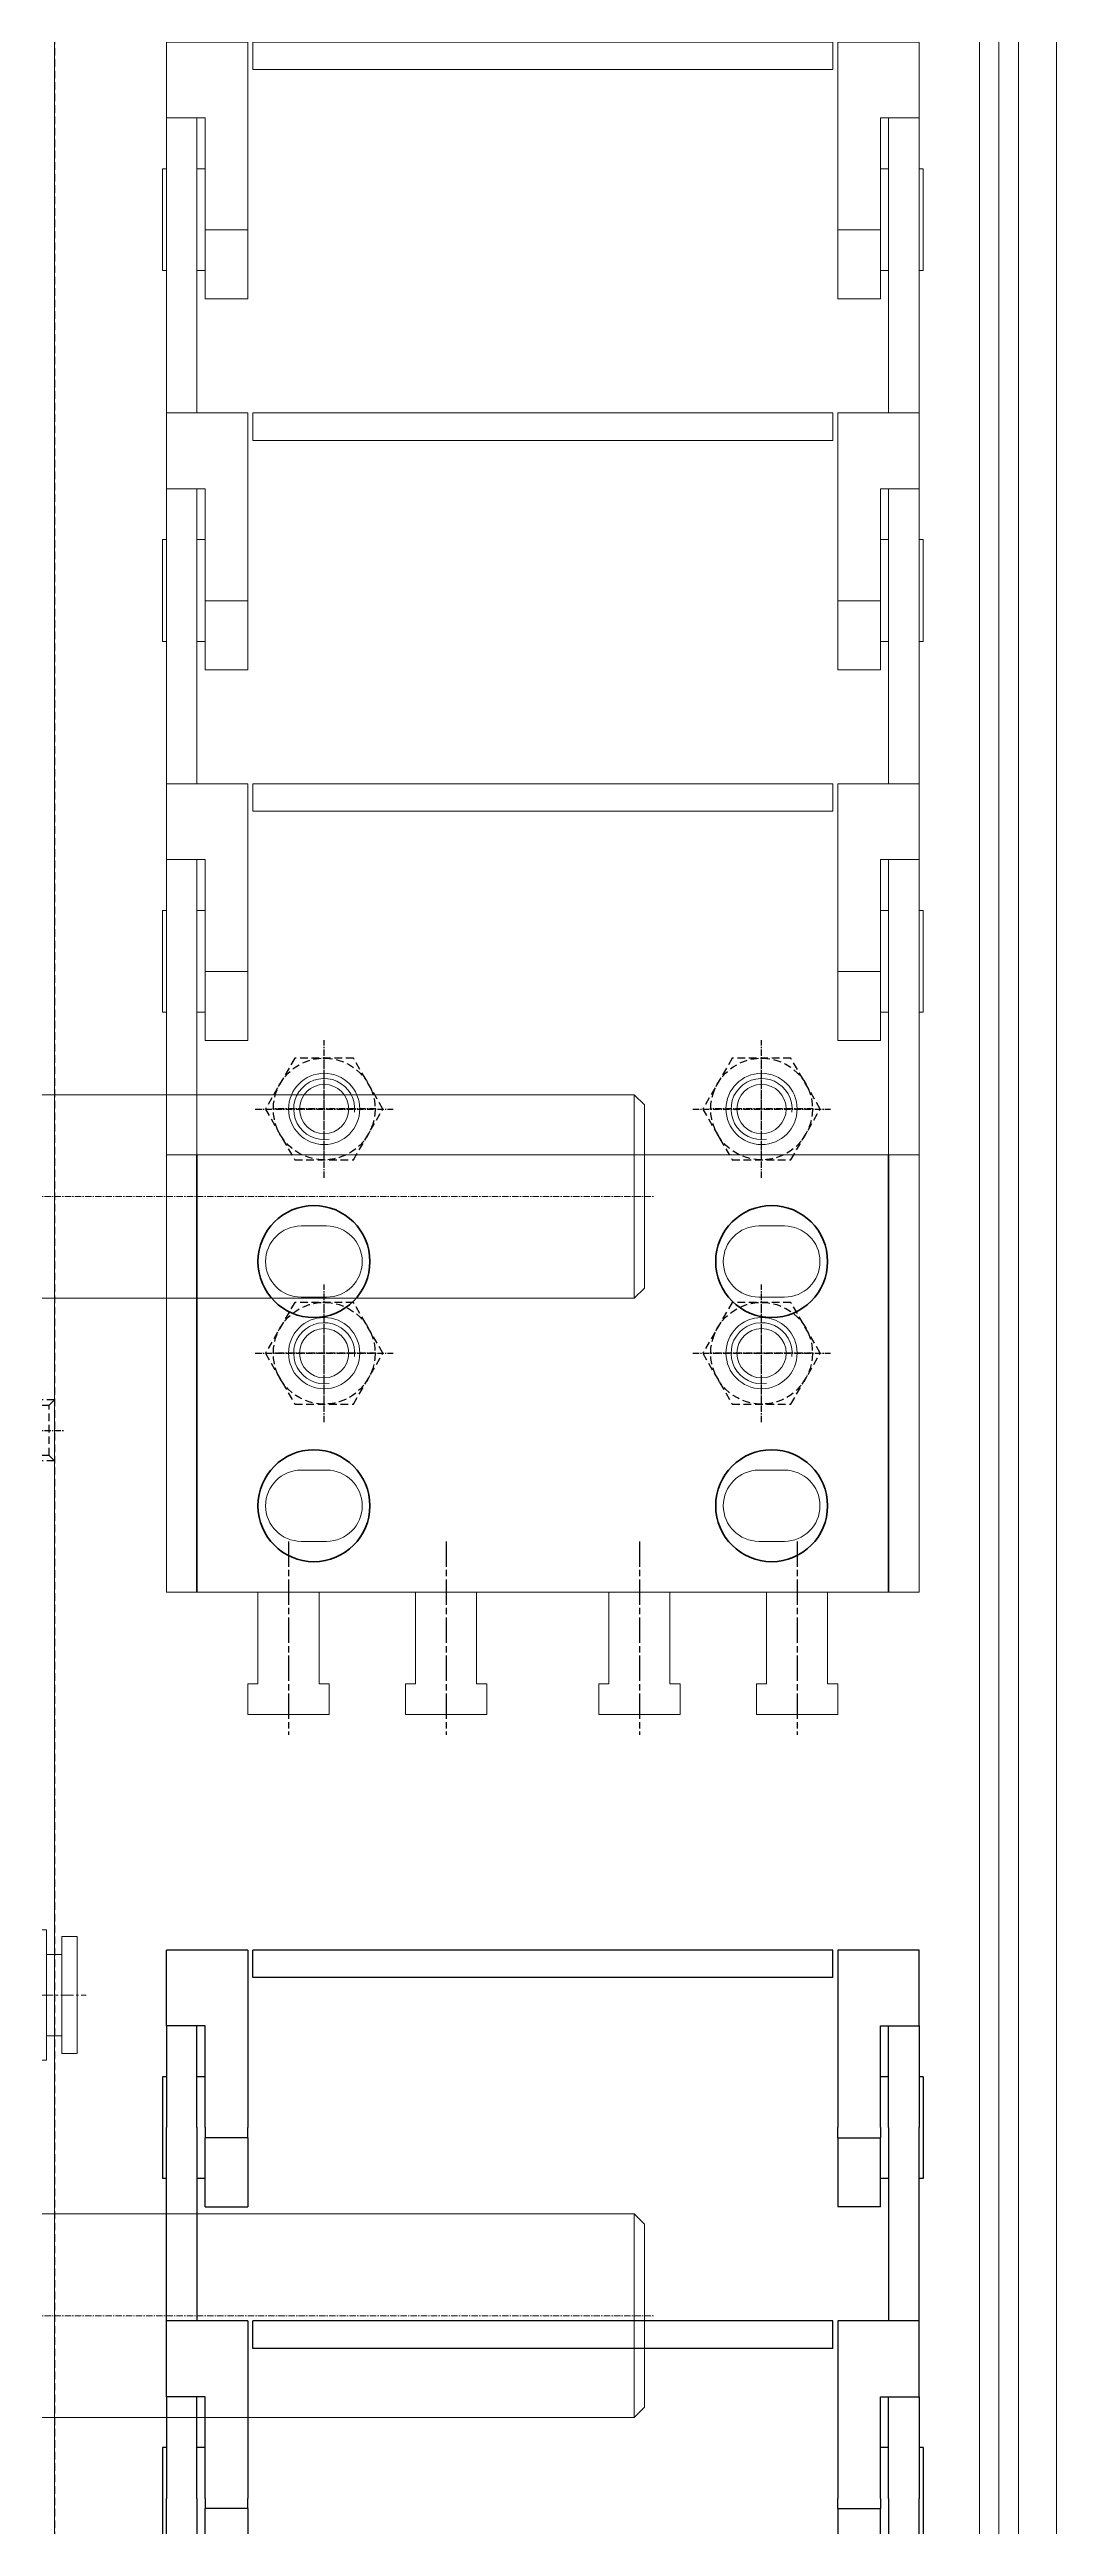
# Model space of a CAD drawing. Header units: millimetres. Extents: x -32759 to 129432, y 390 to 54305.
# Drawn here: x 12453.4 to 12552.4, y 25251.2 to 25494.6 of the extents above; entities that cross this region are included whole.
import ezdxf
from ezdxf.enums import TextEntityAlignment as Align

# ---------------------------------------------------------------- set-up
doc = ezdxf.new("R2010")
doc.units = ezdxf.units.MM
for name, pattern in [('CENTER', [2, 1.25, -0.25, 0.25, -0.25]), ('CHAIN', [0.3543, 0.2362, -0.0295, 0.0591, -0.0295]), ('HIDDEN', [0.375, 0.25, -0.125])]:
    doc.linetypes.add(name, pattern=pattern)
for name, color, linetype in [('01-CENTER', 1, 'CENTER'), ('CL', 1, 'CENTER'), ('HL', 2, 'HIDDEN')]:
    doc.layers.add(name, color=color, linetype=linetype)
doc.layers.add('1111111', color=1, linetype='Continuous', lineweight=25)
doc.layers.add('_BODY', color=7, linetype='Continuous', lineweight=13)
doc.styles.get("Standard").update_dxf_attribs({"font": 'arial.ttf'})

# ---------------------------------------------------------------- blocks, each defined once
blk = doc.blocks.new('R6WRWT')
at = {"ltscale": 0.5}
blk.add_line((208028.26, 17762.34), (205958.26, 17762.34), dxfattribs=at)
blk = doc.blocks.new('574534')
blk.add_blockref('R6WRWT', (-13044.44, 1542.12))
blk = doc.blocks.new('54YR2R2')
at = {"ltscale": 0.5}
blk.add_line((205405.8, 16314.44), (203985.8, 16314.44), dxfattribs=at)
blk = doc.blocks.new('R6UERE')
at = {"layer": 'HL', "ltscale": 3}
blk.add_line((205405.8, 14654.93), (203985.8, 14654.93), dxfattribs=at)
blk = doc.blocks.new('yiwerw')
at = {"layer": 'CL', "ltscale": 0.5}
blk.add_line((240924.09, 36676.37), (240914.09, 36676.37), dxfattribs=at)
at = {"layer": 'HL', "ltscale": 3}
for p, q in [((240915.09, 36679.37), (240915.63, 36678.83)), ((240915.09, 36679.37), (240923.09, 36679.37)), ((240915.63, 36678.83), (240915.63, 36673.92)), ((240915.63, 36678.83), (240922.55, 36678.83)), ((240922.55, 36678.83), (240923.09, 36679.37)), ((240922.55, 36678.83), (240922.55, 36673.92)), ((240915.09, 36673.37), (240915.63, 36673.92)), ((240915.09, 36673.37), (240923.09, 36673.37)), ((240915.63, 36673.92), (240922.55, 36673.92)), ((240922.55, 36673.92), (240923.09, 36673.37))]:
    blk.add_line(p, q, dxfattribs=at)
blk = doc.blocks.new('56WERWER')
at = {"rotation": 90}
blk.add_blockref('yiwerw', (241549.17, -226260.16), dxfattribs=at)
blk.add_blockref('R6UERE', (0, 0))
blk = doc.blocks.new('56ERQR')
for name, p in [('54YR2R2', (0, -193.75)), ('56WERWER', (0, 1465.76))]:
    blk.add_blockref(name, p)
blk = doc.blocks.new('tyurw')
for p, q in [((232311.56, 52273.12), (232380.56, 52273.12)), ((232380.56, 52273.12), (232380.56, 52253.12)), ((232381.56, 52272.12), (232380.56, 52273.12)), ((232381.56, 52272.12), (232381.56, 52254.12)), ((232311.56, 52253.12), (232380.56, 52253.12)), ((232380.56, 52253.12), (232381.56, 52254.12)), ((232311.56, 52163.12), (232380.56, 52163.12)), ((232380.56, 52163.12), (232380.56, 52143.12)), ((232381.56, 52162.12), (232380.56, 52163.12)), ((232381.56, 52162.12), (232381.56, 52144.12)), ((232311.56, 52143.12), (232380.56, 52143.12)), ((232380.56, 52143.12), (232381.56, 52144.12))]:
    blk.add_line(p, q)
at = {"color": 2, "linetype": 'CENTER', "ltscale": 0.5}
for p, q in [((232113.56, 52263.12), (232382.56, 52263.12)), ((232113.56, 52153.12), (232382.56, 52153.12))]:
    blk.add_line(p, q, dxfattribs=at)
blk = doc.blocks.new('76tyrrt')
at = {"ltscale": 0.5}
blk.add_circle((279029.64, 8072.11), 2.42, dxfattribs=at)
at = {"color": 1, "ltscale": 0.5}
blk.add_arc((279029.64, 8072.11), 3, 263.859, 189.4206, dxfattribs=at)
at = {"layer": 'CL', "ltscale": 0.5}
for p, q in [((279029.64, 8078.88), (279029.64, 8065.34)), ((279022.87, 8072.11), (279036.41, 8072.11))]:
    blk.add_line(p, q, dxfattribs=at)
at = {"layer": 'HL', "ltscale": 3}
for p, q in [((279029.64, 8077.89), (279024.64, 8075)), ((279034.64, 8075), (279029.64, 8077.89)), ((279024.64, 8075), (279024.64, 8069.23)), ((279034.64, 8069.23), (279034.64, 8075)), ((279024.64, 8069.23), (279029.64, 8066.34)), ((279029.64, 8066.34), (279034.64, 8069.23))]:
    blk.add_line(p, q, dxfattribs=at)
blk.add_circle((279029.64, 8072.11), 5, dxfattribs=at)
blk = doc.blocks.new('uyirg')
at = {"ltscale": 0.5}
blk.add_circle((278569.1, 7604.29), 3.5, dxfattribs=at)
at = {"layer": 'CL', "ltscale": 0.5}
for p, q in [((278569.1, 7599.22), (278569.1, 7609.37)), ((278564.03, 7604.29), (278574.18, 7604.29))]:
    blk.add_line(p, q, dxfattribs=at)
blk = doc.blocks.new('845e5')
at = {"ltscale": 0.5}
for p, q in [((253180.46, 54334.95), (254580.46, 54334.95)), ((253180.46, 54333.04), (254580.46, 54333.04)), ((253180.46, 54331.11), (254580.46, 54331.11))]:
    blk.add_line(p, q, dxfattribs=at)
for name, p in [('76tyrrt', (-25014.6, 46327.26)), ('uyirg', (-24554.05, 46795.08)), ('76tyrrt', (-24990.6, 46327.26)), ('uyirg', (-24530.05, 46795.08)), ('76tyrrt', (-25014.6, 46284.26)), ('76tyrrt', (-24990.6, 46284.26)), ('uyirg', (-24554.05, 46752.08)), ('uyirg', (-24530.05, 46752.08))]:
    blk.add_blockref(name, p)
blk = doc.blocks.new('A$C13D36463')
for p, q in [((0, 66.4), (0, 74.4)), ((7.45, 74.4), (0, 74.4)), ((7.45, 70.6), (7.45, 74.4)), ((7.45, 74.4), (17.45, 74.4)), ((12.45, 74.8), (22.45, 74.8)), ((12.45, 74.4), (12.45, 74.8)), ((36.45, 74.4), (17.45, 74.4)), ((22.45, 74.4), (22.45, 74.8)), ((36.45, 0.4), (36.45, 74.4)), ((79.45, 74.4), (36.45, 74.4)), ((79.45, 74.4), (79.45, 0.4)), ((17.45, 71.4), (7.45, 71.4)), ((17.45, 70.6), (7.45, 70.6)), ((12.45, 70.6), (12.45, 71.4)), ((17.45, 71.4), (36.45, 71.4)), ((17.45, 70.6), (18.45, 70.6)), ((25.24, 70.6), (18.45, 70.6)), ((18.45, 66.4), (18.45, 70.6)), ((22.45, 70.6), (22.45, 71.4)), ((25.24, 70.6), (25.24, 66.4)), ((0, 66.4), (17.45, 66.4)), ((0, 8.9), (0, 65.9)), ((2.7, 65.9), (0, 65.9)), ((2.7, 8.9), (2.7, 65.9)), ((18.45, 66.4), (17.45, 66.4)), ((18.45, 66.4), (25.24, 66.4)), ((88.45, 66.4), (91.45, 66.4)), ((88.45, 65.4), (88.45, 66.4)), ((91.45, 66.4), (91.45, 58.4)), ((79.45, 65.4), (88.45, 65.4)), ((43.45, 58.65), (43.45, 61.15)), ((50.45, 61.15), (50.45, 58.65)), ((67.45, 58.65), (67.45, 61.15)), ((74.45, 61.15), (74.45, 58.65)), ((88.45, 59.4), (79.45, 59.4)), ((88.45, 58.4), (88.45, 59.4)), ((91.45, 58.4), (88.45, 58.4)), ((79.45, 49.9), (88.45, 49.9)), ((88.45, 49.9), (88.45, 50.9)), ((88.45, 50.9), (91.45, 50.9)), ((91.45, 50.9), (91.45, 42.9)), ((88.45, 43.9), (79.45, 43.9)), ((88.45, 42.9), (88.45, 43.9)), ((91.45, 42.9), (88.45, 42.9)), ((88.45, 30.9), (88.45, 31.9)), ((88.45, 31.9), (91.45, 31.9)), ((91.45, 31.9), (91.45, 23.9)), ((79.45, 30.9), (88.45, 30.9)), ((88.45, 24.9), (79.45, 24.9)), ((88.45, 23.9), (88.45, 24.9)), ((91.45, 23.9), (88.45, 23.9)), ((43.45, 13.65), (43.45, 16.15)), ((50.45, 16.15), (50.45, 13.65)), ((67.45, 13.65), (67.45, 16.15)), ((74.45, 16.15), (74.45, 13.65)), ((79.45, 15.4), (88.45, 15.4)), ((88.45, 15.4), (88.45, 16.4)), ((88.45, 16.4), (91.45, 16.4)), ((91.45, 16.4), (91.45, 8.4)), ((2.7, 8.9), (0, 8.9)), ((0, 0.4), (0, 8.4)), ((0, 8.4), (17.45, 8.4)), ((18.45, 8.4), (17.45, 8.4)), ((18.45, 8.4), (25.24, 8.4)), ((18.45, 8.4), (18.45, 4.2)), ((25.24, 4.2), (25.24, 8.4)), ((88.45, 9.4), (79.45, 9.4)), ((88.45, 8.4), (88.45, 9.4)), ((91.45, 8.4), (88.45, 8.4)), ((17.45, 4.2), (7.45, 4.2)), ((7.45, 4.2), (7.45, 0.4)), ((17.45, 3.4), (7.45, 3.4)), ((12.45, 3.4), (12.45, 4.2)), ((17.45, 4.2), (18.45, 4.2)), ((17.45, 3.4), (36.45, 3.4)), ((25.24, 4.2), (18.45, 4.2)), ((22.45, 3.4), (22.45, 4.2)), ((7.45, 0.4), (0, 0.4)), ((7.45, 0.4), (17.45, 0.4)), ((12.45, 0), (12.45, 0.4)), ((12.45, 0), (22.45, 0)), ((36.45, 0.4), (17.45, 0.4)), ((22.45, 0), (22.45, 0.4)), ((79.45, 0.4), (36.45, 0.4))]:
    blk.add_line(p, q)
at = {"lineweight": 50}
for p, q in [((36.45, 71.4), (79.45, 71.4)), ((36.45, 3.4), (79.45, 3.4))]:
    blk.add_line(p, q, dxfattribs=at)
for centre in [(46.95, 59.9), (70.95, 59.9), (46.95, 14.9), (70.95, 14.9)]:
    blk.add_circle(centre, 5.5, dxfattribs=at)
for centre, start, end in [((46.95, 61.15), 0, 180), ((70.95, 61.15), 0, 180), ((46.95, 58.65), 180, 0), ((70.95, 58.65), 180, 0), ((46.95, 16.15), 0, 180), ((70.95, 16.15), 0, 180), ((46.95, 13.65), 180, 0), ((70.95, 13.65), 180, 0)]:
    blk.add_arc(centre, 3.5, start, end)
at = {"layer": '01-CENTER', "linetype": 'CHAIN', "ltscale": 10.556371}
for p, q in [((74.45, 62.4), (93.45, 62.4)), ((74.45, 46.9), (93.45, 46.9)), ((74.45, 27.9), (93.45, 27.9)), ((74.45, 12.4), (93.45, 12.4))]:
    blk.add_line(p, q, dxfattribs=at)
blk = doc.blocks.new('A$C5B6D2EAE')
for p, q in [((0, 66.4), (0, 74.4)), ((7.45, 74.4), (0, 74.4)), ((7.45, 70.6), (7.45, 74.4)), ((7.45, 74.4), (17.45, 74.4)), ((12.45, 74.8), (22.45, 74.8)), ((12.45, 74.4), (12.45, 74.8)), ((36.45, 74.4), (17.45, 74.4)), ((22.45, 74.4), (22.45, 74.8)), ((17.45, 71.4), (7.45, 71.4)), ((17.45, 70.6), (7.45, 70.6)), ((12.45, 70.6), (12.45, 71.4)), ((17.45, 71.4), (36.45, 71.4)), ((17.45, 70.6), (18.45, 70.6)), ((25.24, 70.6), (18.45, 70.6)), ((18.45, 66.4), (18.45, 70.6)), ((22.45, 70.6), (22.45, 71.4)), ((25.24, 70.6), (25.24, 66.4)), ((0, 66.4), (17.45, 66.4)), ((0, 8.9), (0, 65.9)), ((2.7, 65.9), (0, 65.9)), ((2.7, 8.9), (2.7, 65.9)), ((18.45, 66.4), (17.45, 66.4)), ((18.45, 66.4), (25.24, 66.4)), ((2.7, 8.9), (0, 8.9)), ((0, 0.4), (0, 8.4)), ((0, 8.4), (17.45, 8.4)), ((18.45, 8.4), (17.45, 8.4)), ((18.45, 8.4), (25.24, 8.4)), ((18.45, 8.4), (18.45, 4.2)), ((25.24, 4.2), (25.24, 8.4)), ((17.45, 4.2), (7.45, 4.2)), ((7.45, 4.2), (7.45, 0.4)), ((17.45, 3.4), (7.45, 3.4)), ((12.45, 3.4), (12.45, 4.2)), ((17.45, 4.2), (18.45, 4.2)), ((17.45, 3.4), (36.45, 3.4)), ((25.24, 4.2), (18.45, 4.2)), ((22.45, 3.4), (22.45, 4.2)), ((7.45, 0.4), (0, 0.4)), ((7.45, 0.4), (17.45, 0.4)), ((12.45, 0), (12.45, 0.4)), ((12.45, 0), (22.45, 0)), ((36.45, 0.4), (17.45, 0.4)), ((22.45, 0), (22.45, 0.4))]:
    blk.add_line(p, q)
blk = doc.blocks.new('ydthftf')
at = {"ltscale": 0.5, "xscale": -1}
for name, p in [('A$C13D36463', (254086, 54482.11)), ('A$C5B6D2EAE', (254122.45, 54482.11)), ('A$C5B6D2EAE', (254158.9, 54482.11))]:
    blk.add_blockref(name, p, dxfattribs=at)
at = {"layer": '1111111', "ltscale": 0.5, "xscale": -1}
for p in [(253934.94, 54482.11), (253971.39, 54482.11)]:
    blk.add_blockref('A$C5B6D2EAE', p, dxfattribs=at)
blk = doc.blocks.new('MCLBM3')
at = {"color": 6}
blk.add_circle((0, 0), 0.5, dxfattribs=at)
blk.add_text('BM', height=0.5, dxfattribs=at).set_placement((0, 0), align=Align.MIDDLE)
at = {"flags": 1}
for tag, p in [('NAME', (0, -1)), ('ENAME', (0, -2)), ('SPEC', (0, -3)), ('QTY', (0, -5)), ('MATERIAL', (0, -4)), ('WEIGHT', (0, -6)), ('PRICE', (0, -7)), ('REMARK', (0, -8))]:
    blk.add_attdef(tag, p, '', height=0.5, dxfattribs=at)
blk = doc.blocks.new('tyuerqw')
at = {"color": 1, "linetype": 'CENTER'}
for p, q in [((259780.7, 54116.65), (259780.7, 54095.6)), ((259791.09, 54106.04), (259754.6, 54106.04))]:
    blk.add_line(p, q, dxfattribs=at)
at = {"color": 7, "linetype": 'Continuous'}
for p, q in [((259769.6, 54112.44), (259758.5, 54112.44)), ((259758.5, 54112.44), (259758.5, 54099.64)), ((259770.47, 54110.94), (259769.6, 54112.44)), ((259769.6, 54112.44), (259769.6, 54099.64)), ((259757, 54111.79), (259755.5, 54111.79)), ((259755.5, 54100.29), (259755.5, 54111.79)), ((259757, 54100.29), (259757, 54111.79)), ((259757, 54110.04), (259758.5, 54110.04)), ((259772.86, 54110.94), (259770.47, 54110.94)), ((259770.47, 54101.14), (259770.47, 54110.94)), ((259755.5, 54100.29), (259757, 54100.29)), ((259757, 54102.04), (259758.5, 54102.04)), ((259770.47, 54101.14), (259769.6, 54099.64)), ((259772.86, 54101.14), (259770.47, 54101.14)), ((259769.6, 54099.64), (259758.5, 54099.64))]:
    blk.add_line(p, q, dxfattribs=at)
for radius in [9.25, 7.5, 5]:
    blk.add_circle((259780.7, 54106.04), radius, dxfattribs=at)
blk.add_point((259780.7, 54106.04))
blk.add_blockref('MCLBM3', (259780.7, 54106.04))
blk = doc.blocks.new('68w3rwt')
for name, p, rotation in [('tyurw', (164097.35, 286598.65), 270), ('tyuerqw', (270388.02, -205482.62), 90)]:
    blk.add_blockref(name, p, dxfattribs=dict(rotation=rotation))
for name, p in [('845e5', (-37669.98, -150.79)), ('ydthftf', (-37684.98, -292.42))]:
    blk.add_blockref(name, p)
blk = doc.blocks.new('sdfgsdfgcxvxbxcv')
at = {"rotation": 90}
for name, p in [('574534', (280200.736, -55901.946)), ('56ERQR', (276918.467, -66793.922))]:
    blk.add_blockref(name, p, dxfattribs=at)
at = {"color": 0, "rotation": 90}
blk.add_blockref('68w3rwt', (315072.861, -78258.599), dxfattribs=at)

msp = doc.modelspace()

# ---------------------------------------------------------------- block references
at = {"layer": '_BODY'}
msp.add_blockref('sdfgsdfgcxvxbxcv', (-248343.91, -112719.97), dxfattribs=at)

doc.saveas('drawing.dxf')
